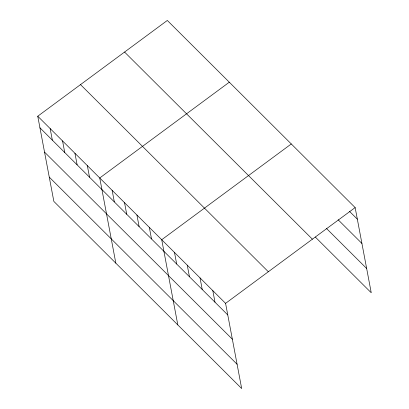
<?xml version="1.0" encoding="UTF-8"?>
<svg xmlns="http://www.w3.org/2000/svg" width="409" height="409" viewBox="0 0 409 409"><rect width="100%" height="100%" fill="white"/><g stroke="black" fill="none" stroke-linecap="round" stroke-linejoin="round"><path stroke-width="0.61" d="M37.756 116.222L225.579 303.355L241.678 388.55L53.855 201.417L37.756 116.222L167.322 20.45L355.145 207.583L371.244 292.778L315.308 237.051M229.301 82.204L99.74 177.976L115.839 263.171M291.285 143.958L161.719 239.73L177.818 324.925M225.579 303.355L355.145 207.583M349.409 211.269L357.333 219.168M338.141 219.766L361.924 243.457M326.576 228.554L366.653 268.488M124.566 52.055L312.389 239.188M80.512 84.617L268.335 271.75M39.944 127.807L227.772 314.94M44.535 152.097L232.358 339.23M49.264 177.128L237.087 364.261M212.808 290.63L214.996 302.215M200.037 277.905L202.225 289.49M187.266 265.18L189.454 276.765M174.495 252.455L176.683 264.04M149.326 227.378L151.514 238.963M136.928 215.027L139.116 226.612M124.53 202.675L126.724 214.26M112.138 190.328L114.326 201.913M87.342 165.625L89.53 177.209M74.944 153.273L77.137 164.858M62.551 140.921L64.74 152.506M50.154 128.574L52.342 140.159"/></g></svg>
